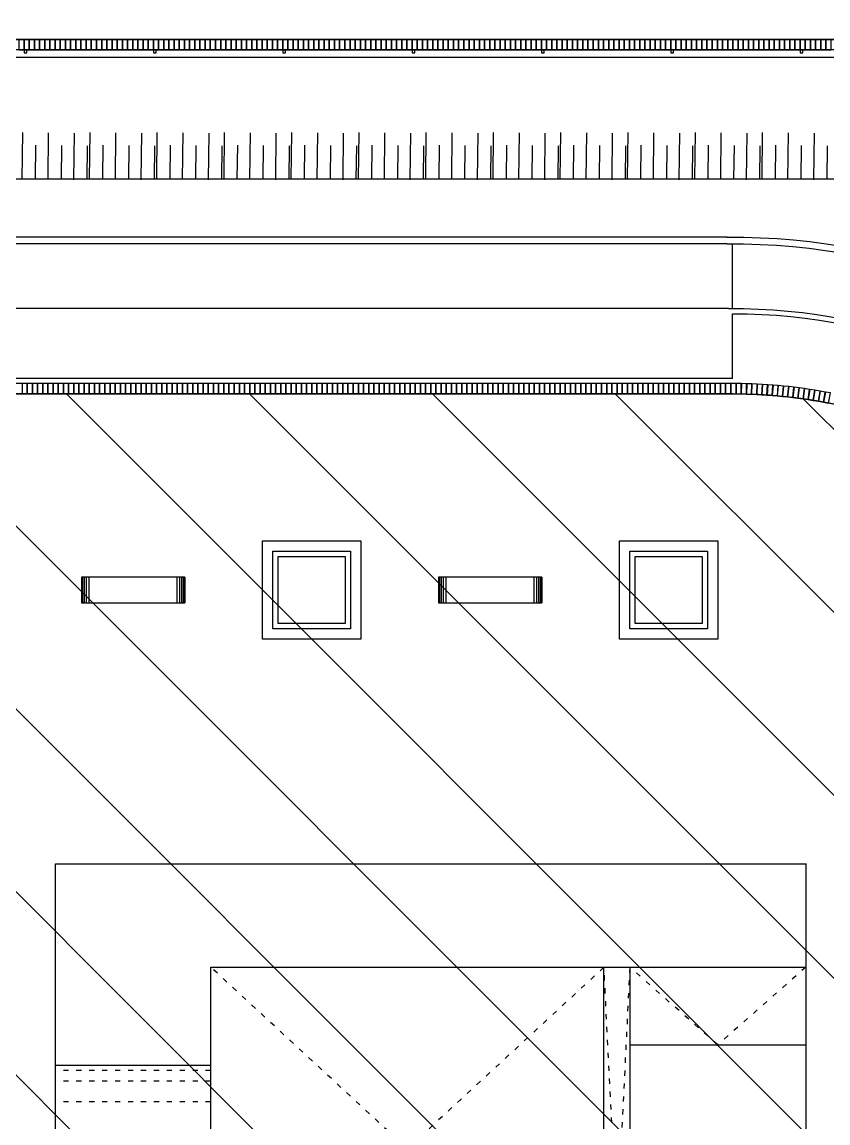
# Model space of a CAD drawing. Header units: inches. Extents: x 542650 to 544515, y 9574150 to 9574595.
# Drawn here: x 544415.97 to 544431.55, y 9574538.62 to 9574559.89 of the extents above; entities that cross this region are included whole.
import ezdxf

# ---------------------------------------------------------------- set-up
doc = ezdxf.new("R2010")
doc.units = ezdxf.units.IN
doc.header["$MEASUREMENT"] = 0
doc.linetypes.add('ACAD_ISO07W100', pattern=[3, 0, -3])
doc.layers.add('I-ARQ', color=8, linetype='Continuous')
doc.layers.add('SANIT', color=3, linetype='Continuous')

# ---------------------------------------------------------------- blocks, each defined once
blk = doc.blocks.new('A$C41BB26E9')
for p, q in [((3.4, 25.6), (0, 25.6)), ((11.5, 25.6), (3.9, 25.6)), ((11.5, 23.7), (11.5, 25.6)), ((3.4, 24.1), (0, 24.1)), ((11.5, 23.7), (14.5, 23.7)), ((11.5, 21.61), (11.5, 23.7))]:
    blk.add_line(p, q)
at = {"linetype": 'ACAD_ISO07W100', "ltscale": 0.05}
for p, q in [((0, 25.6), (1.7, 24.1)), ((1.7, 24.1), (3.4, 25.6)), ((3.4, 25.6), (3.65, 20.6)), ((3.65, 20.6), (3.9, 25.6)), ((3.9, 25.6), (7.7, 22.09)), ((7.7, 22.09), (11.5, 25.6)), ((11.5, 23.6), (14.5, 23.6)), ((11.5, 23.4), (14.5, 23.4)), ((11.5, 23), (14.5, 23))]:
    blk.add_line(p, q, dxfattribs=at)
for points in [[(14.5, 23.7), (14.5, 27.6), (0, 27.6), (0, 25.6)], [(0, 25.6), (0, 2)], [(14.5, 16.73), (14.5, 23.7)]]:
    blk.add_lwpolyline(points)
blk.add_lwpolyline([(3.4, 25.6), (3.4, 20.6), (3.9, 20.6), (3.9, 25.6), (3.4, 25.6)], close=True)
blk = doc.blocks.new('A$C14C97071')
at = {"layer": 'I-ARQ'}
for p, q in [((0, 0.5), (0, 0)), ((0.01, 0), (0.01, 0.5)), ((0.03, 0), (0.03, 0.5)), ((0.06, 0), (0.06, 0.5)), ((0.1, 0), (0.1, 0.5)), ((0.15, 0), (0.15, 0.5)), ((1.85, 0), (1.85, 0.5)), ((1.9, 0), (1.9, 0.5)), ((1.94, 0), (1.94, 0.5)), ((1.97, 0), (1.97, 0.5)), ((1.99, 0), (1.99, 0.5)), ((2, 0.5), (2, 0)), ((2, 0.5), (2, 0))]:
    blk.add_line(p, q, dxfattribs=at)
blk.add_lwpolyline([(0, 0.5), (2, 0.5), (2, 0), (0, 0)], close=True, dxfattribs=at)
blk = doc.blocks.new('TALUDE 02')
at = {"layer": 'I-ARQ'}
for p, q in [((-0.243, -0.013), (-0.253, 0.89)), ((0.257, -0.007), (0.247, 0.895)), ((0.757, -0.001), (0.747, 0.901)), ((-0.5, -0.006), (-0.507, 0.645)), ((0, 0), (-0.007, 0.651)), ((0.5, 0.006), (0.493, 0.657))]:
    blk.add_line(p, q, dxfattribs=at)
blk = doc.blocks.new('CERCA')
blk.add_lwpolyline([(-0.025, 0), (0.025, 0), (0.025, -0.06), (-0.025, -0.06)], close=True)
blk = doc.blocks.new('PISO TIJOLINHO')
at = {"layer": 'I-ARQ'}
blk.add_lwpolyline([(-0.05, 0), (-0.05, 0.2), (0.05, 0.2), (0.05, 0)], close=True, dxfattribs=at)
blk = doc.blocks.new('BL PRAÇA')
at = {"layer": 'I-ARQ'}
for p, q in [((464470.316, 9296025.139), (464470.316, 9295889.644)), ((464470.516, 9296024.938), (464470.516, 9295889.407)), ((464467.816, 9296021.999), (464467.816, 9295890.228)), ((464454.59, 9296009.447), (464447.59, 9296009.447)), ((464463.666, 9296008.031), (464463.666, 9295908.031)), ((464463.866, 9296008.031), (464463.866, 9295908.031)), ((464463.966, 9296008.031), (464463.966, 9295908.031)), ((464463.966, 9296008.031), (464465.216, 9296008.031)), ((464465.216, 9296008.031), (464465.216, 9296008.031)), ((464465.316, 9296008.031), (464466.566, 9296008.031)), ((464465.316, 9296007.956), (464465.316, 9295897.468)), ((464466.566, 9296007.925), (464466.566, 9295897.468)), ((464466.696, 9296007.925), (464466.696, 9295897.468))]:
    blk.add_line(p, q, dxfattribs=at)
for points in [[(464418.306, 9295898.619), (464371.786, 9295906.647), (464368.831, 9296025.977), (464470.316, 9296025.139), (464470.316, 9295889.644), (464428.161, 9295896.919)], [(464371.933, 9295906.774), (464368.985, 9296025.826), (464470.166, 9296024.99), (464470.166, 9295889.822)], [(464418.332, 9295898.767), (464371.933, 9295906.774), (464368.985, 9296025.826), (464470.166, 9296024.99), (464470.166, 9295889.822), (464428.186, 9295897.066)]]:
    blk.add_lwpolyline(points, dxfattribs=at)
blk.add_lwpolyline([(464402.925, 9295918, -0.22074), (464380.66, 9295917.946, -0.071297), (464379.065, 9295918.979, -0.143294), (464377.036, 9295922.149, -0.071289), (464376.766, 9295924.031), (464376.766, 9296008.031, -0.405192), (464386.167, 9296017.726), (464454.256, 9296017.727, -0.405471), (464463.666, 9296008.031), (464463.666, 9295908.031, -0.292611), (464459.772, 9295901.946, -0.170288), (464454.651, 9295901.46, -0.170293), (464450.348, 9295904.278, 0.384147), (464439.642, 9295906.268, 0.384145), (464436.554, 9295895.825), (464428.023, 9295897.297), (464427.929, 9295896.755), (464470.516, 9295889.407), (464470.516, 9296024.938), (464472.366, 9296024.931)], format="xyb", dxfattribs=at)
for points in [[(464460.826, 9296007.747), (464458.926, 9296007.747), (464458.926, 9296005.847), (464460.826, 9296005.847)], [(464460.626, 9296007.547), (464459.126, 9296007.547), (464459.126, 9296006.047), (464460.626, 9296006.047)], [(464460.526, 9296007.447), (464459.226, 9296007.447), (464459.226, 9296006.147), (464460.526, 9296006.147)], [(464460.826, 9296000.847), (464458.926, 9296000.847), (464458.926, 9295998.947), (464460.826, 9295998.947)], [(464460.626, 9296000.647), (464459.126, 9296000.647), (464459.126, 9295999.147), (464460.626, 9295999.147)], [(464460.526, 9296000.547), (464459.226, 9296000.547), (464459.226, 9295999.247), (464460.526, 9295999.247)]]:
    blk.add_lwpolyline(points, close=True, dxfattribs=at)
for radius, start, end in [(12.6, 359.5195, 88.4711), (12.73, 359.5195, 88.4711), (11.35, 359.6214, 88.3898), (11.25, 0, 88.3827)]:
    blk.add_arc((464453.966, 9296008.031), radius, start, end, dxfattribs=at)
for name, p, rotation in [('PISO TIJOLINHO', (464470.516, 9296009.888), 90.00011566799358), ('PISO TIJOLINHO', (464463.496, 9296009.838), 280.7378382080745), ('PISO TIJOLINHO', (464463.514, 9296009.74), 280.1471600688639), ('PISO TIJOLINHO', (464463.531, 9296009.641), 279.556481929653), ('TALUDE 02', (464467.816, 9296009.36), 270.000115669364), ('PISO TIJOLINHO', (464470.516, 9296009.788), 90.00011566799358), ('PISO TIJOLINHO', (464470.516, 9296009.688), 90.00011566799358), ('PISO TIJOLINHO', (464463.547, 9296009.543), 278.9658037904423), ('PISO TIJOLINHO', (464463.563, 9296009.444), 278.3751256512315), ('PISO TIJOLINHO', (464470.516, 9296009.588), 90.00011566799358), ('PISO TIJOLINHO', (464470.516, 9296009.488), 90.00011566799358), ('A$C41BB26E9', (464426.986, 9296009.447), 270), ('PISO TIJOLINHO', (464463.577, 9296009.345), 277.7844475120207), ('PISO TIJOLINHO', (464463.59, 9296009.246), 277.1937693728099), ('CERCA', (464470.316, 9296009.366), 270.00011566802), ('PISO TIJOLINHO', (464470.516, 9296009.388), 90.00011566799358), ('PISO TIJOLINHO', (464470.516, 9296009.288), 90.00011566799358), ('PISO TIJOLINHO', (464463.602, 9296009.146), 276.6030912335991), ('PISO TIJOLINHO', (464463.613, 9296009.047), 276.0124130943883), ('PISO TIJOLINHO', (464470.516, 9296009.188), 90.00011566799358), ('PISO TIJOLINHO', (464470.516, 9296009.088), 90.00011566799358), ('PISO TIJOLINHO', (464463.623, 9296008.947), 275.4217349551775), ('PISO TIJOLINHO', (464463.632, 9296008.848), 274.8310568159667), ('PISO TIJOLINHO', (464470.516, 9296008.988), 90.00011566799358), ('PISO TIJOLINHO', (464470.516, 9296008.888), 90.00011566799358), ('PISO TIJOLINHO', (464463.639, 9296008.748), 274.240378676756), ('PISO TIJOLINHO', (464463.646, 9296008.648), 273.6497005375452), ('PISO TIJOLINHO', (464470.516, 9296008.788), 90.00011566799358), ('PISO TIJOLINHO', (464470.516, 9296008.688), 90.00011566799358), ('PISO TIJOLINHO', (464463.652, 9296008.549), 273.0590223983344), ('PISO TIJOLINHO', (464463.657, 9296008.449), 272.4683442591236), ('TALUDE 02', (464467.816, 9296008.06), 270.000115669364), ('PISO TIJOLINHO', (464470.516, 9296008.588), 90.00011566799358), ('PISO TIJOLINHO', (464470.516, 9296008.488), 90.00011566799358), ('PISO TIJOLINHO', (464463.661, 9296008.349), 271.8776661199129), ('PISO TIJOLINHO', (464463.664, 9296008.249), 271.2869879807021), ('PISO TIJOLINHO', (464470.516, 9296008.388), 90.00011566799358), ('PISO TIJOLINHO', (464470.516, 9296008.288), 90.00011566799358), ('PISO TIJOLINHO', (464470.516, 9296008.188), 90.00011566799358), ('PISO TIJOLINHO', (464463.665, 9296008.149), 270.6963098414912), ('PISO TIJOLINHO', (464463.666, 9296008.049), 270.1056317022805), ('PISO TIJOLINHO', (464470.516, 9296008.088), 90.00011566799358), ('PISO TIJOLINHO', (464470.516, 9296007.988), 90.00011566799358), ('PISO TIJOLINHO', (464463.666, 9296007.949), 269.9999999976321), ('PISO TIJOLINHO', (464463.666, 9296007.849), 269.9999999976321), ('PISO TIJOLINHO', (464470.516, 9296007.888), 90.00011566799358), ('PISO TIJOLINHO', (464470.516, 9296007.788), 90.00011566799358), ('PISO TIJOLINHO', (464463.666, 9296007.749), 269.9999999976321), ('PISO TIJOLINHO', (464463.666, 9296007.649), 269.9999999976321), ('PISO TIJOLINHO', (464463.666, 9296007.549), 269.9999999976321), ('PISO TIJOLINHO', (464470.516, 9296007.688), 90.00011566799358), ('PISO TIJOLINHO', (464470.516, 9296007.588), 90.00011566799358), ('PISO TIJOLINHO', (464463.666, 9296007.449), 269.9999999976321), ('PISO TIJOLINHO', (464463.666, 9296007.349), 269.9999999976321), ('PISO TIJOLINHO', (464470.516, 9296007.488), 90.00011566799358), ('PISO TIJOLINHO', (464470.516, 9296007.388), 90.00011566799358), ('PISO TIJOLINHO', (464463.666, 9296007.249), 269.9999999976321), ('PISO TIJOLINHO', (464463.666, 9296007.149), 269.9999999976321), ('TALUDE 02', (464467.816, 9296006.76), 270.000115669364), ('PISO TIJOLINHO', (464470.516, 9296007.288), 90.00011566799358), ('PISO TIJOLINHO', (464470.516, 9296007.188), 90.00011566799358), ('PISO TIJOLINHO', (464463.666, 9296007.049), 269.9999999976321), ('PISO TIJOLINHO', (464463.666, 9296006.949), 269.9999999976321), ('PISO TIJOLINHO', (464470.516, 9296007.088), 90.00011566799358), ('PISO TIJOLINHO', (464470.516, 9296006.988), 90.00011566799358), ('PISO TIJOLINHO', (464463.666, 9296006.849), 269.9999999976321), ('PISO TIJOLINHO', (464463.666, 9296006.749), 269.9999999976321), ('CERCA', (464470.316, 9296006.866), 270.00011566802), ('PISO TIJOLINHO', (464470.516, 9296006.888), 90.00011566799358), ('PISO TIJOLINHO', (464470.516, 9296006.788), 90.00011566799358), ('PISO TIJOLINHO', (464463.666, 9296006.649), 269.9999999976321), ('PISO TIJOLINHO', (464463.666, 9296006.549), 269.9999999976321), ('PISO TIJOLINHO', (464470.516, 9296006.688), 90.00011566799358), ('PISO TIJOLINHO', (464470.516, 9296006.588), 90.00011566799358), ('PISO TIJOLINHO', (464470.516, 9296006.488), 90.00011566799358), ('PISO TIJOLINHO', (464463.666, 9296006.449), 269.9999999976321), ('PISO TIJOLINHO', (464463.666, 9296006.349), 269.9999999976321), ('PISO TIJOLINHO', (464470.516, 9296006.388), 90.00011566799358), ('PISO TIJOLINHO', (464470.516, 9296006.288), 90.00011566799358), ('PISO TIJOLINHO', (464463.666, 9296006.249), 269.9999999976321), ('PISO TIJOLINHO', (464463.666, 9296006.149), 269.9999999976321), ('PISO TIJOLINHO', (464470.516, 9296006.188), 90.00011566799358), ('PISO TIJOLINHO', (464470.516, 9296006.088), 90.00011566799358), ('PISO TIJOLINHO', (464463.666, 9296006.049), 269.9999999976321), ('PISO TIJOLINHO', (464463.666, 9296005.949), 269.9999999976321), ('PISO TIJOLINHO', (464463.666, 9296005.849), 269.9999999976321), ('TALUDE 02', (464467.816, 9296005.46), 270.000115669364), ('PISO TIJOLINHO', (464470.516, 9296005.988), 90.00011566799358), ('PISO TIJOLINHO', (464470.516, 9296005.888), 90.00011566799358), ('PISO TIJOLINHO', (464463.666, 9296005.749), 269.9999999976321), ('PISO TIJOLINHO', (464463.666, 9296005.649), 269.9999999976321), ('PISO TIJOLINHO', (464470.516, 9296005.788), 90.00011566799358), ('PISO TIJOLINHO', (464470.516, 9296005.688), 90.00011566799358), ('PISO TIJOLINHO', (464463.666, 9296005.549), 269.9999999976321), ('PISO TIJOLINHO', (464463.666, 9296005.449), 269.9999999976321), ('PISO TIJOLINHO', (464470.516, 9296005.588), 90.00011566799358), ('PISO TIJOLINHO', (464470.516, 9296005.488), 90.00011566799358), ('PISO TIJOLINHO', (464463.666, 9296005.349), 269.9999999976321), ('PISO TIJOLINHO', (464463.666, 9296005.249), 269.9999999976321), ('PISO TIJOLINHO', (464470.516, 9296005.388), 90.00011566799358), ('PISO TIJOLINHO', (464470.516, 9296005.288), 90.00011566799358), ('PISO TIJOLINHO', (464463.666, 9296005.149), 269.9999999976321), ('PISO TIJOLINHO', (464463.666, 9296005.049), 269.9999999976321), ('PISO TIJOLINHO', (464470.516, 9296005.188), 90.00011566799358), ('PISO TIJOLINHO', (464470.516, 9296005.088), 90.00011566799358), ('PISO TIJOLINHO', (464470.516, 9296004.988), 90.00011566799358), ('PISO TIJOLINHO', (464463.666, 9296004.949), 269.9999999976321), ('PISO TIJOLINHO', (464463.666, 9296004.849), 269.9999999976321), ('PISO TIJOLINHO', (464470.516, 9296004.888), 90.00011566799358), ('PISO TIJOLINHO', (464470.516, 9296004.788), 90.00011566799358), ('PISO TIJOLINHO', (464463.666, 9296004.749), 269.9999999976321), ('PISO TIJOLINHO', (464463.666, 9296004.649), 269.9999999976321), ('TALUDE 02', (464467.816, 9296004.16), 270.000115669364), ('PISO TIJOLINHO', (464470.516, 9296004.688), 90.00011566799358), ('PISO TIJOLINHO', (464470.516, 9296004.588), 90.00011566799358), ('PISO TIJOLINHO', (464463.666, 9296004.549), 269.9999999976321), ('PISO TIJOLINHO', (464463.666, 9296004.449), 269.9999999976321), ('PISO TIJOLINHO', (464470.516, 9296004.488), 90.00011566799358), ('PISO TIJOLINHO', (464470.516, 9296004.388), 90.00011566799358), ('A$C14C97071', (464459.626, 9296004.347), 270), ('PISO TIJOLINHO', (464463.666, 9296004.349), 269.9999999976321), ('PISO TIJOLINHO', (464463.666, 9296004.249), 269.9999999976321), ('PISO TIJOLINHO', (464463.666, 9296004.149), 269.9999999976321), ('CERCA', (464470.316, 9296004.366), 270.00011566802), ('PISO TIJOLINHO', (464470.516, 9296004.288), 90.00011566799358), ('PISO TIJOLINHO', (464470.516, 9296004.188), 90.00011566799358), ('PISO TIJOLINHO', (464463.666, 9296004.049), 269.9999999976321), ('PISO TIJOLINHO', (464463.666, 9296003.949), 269.9999999976321), ('PISO TIJOLINHO', (464470.516, 9296004.088), 90.00011566799358), ('PISO TIJOLINHO', (464470.516, 9296003.988), 90.00011566799358), ('PISO TIJOLINHO', (464463.666, 9296003.849), 269.9999999976321), ('PISO TIJOLINHO', (464463.666, 9296003.749), 269.9999999976321), ('PISO TIJOLINHO', (464470.516, 9296003.888), 90.00011566799358), ('PISO TIJOLINHO', (464470.516, 9296003.788), 90.00011566799358), ('PISO TIJOLINHO', (464463.666, 9296003.649), 269.9999999976321), ('PISO TIJOLINHO', (464463.666, 9296003.549), 269.9999999976321), ('PISO TIJOLINHO', (464470.516, 9296003.688), 90.00011566799358), ('PISO TIJOLINHO', (464470.516, 9296003.588), 90.00011566799358), ('PISO TIJOLINHO', (464463.666, 9296003.449), 269.9999999976321), ('PISO TIJOLINHO', (464463.666, 9296003.349), 269.9999999976321), ('TALUDE 02', (464467.816, 9296002.86), 270.000115669364), ('PISO TIJOLINHO', (464470.516, 9296003.488), 90.00011566799358), ('PISO TIJOLINHO', (464470.516, 9296003.388), 90.00011566799358), ('PISO TIJOLINHO', (464470.516, 9296003.288), 90.00011566799358), ('PISO TIJOLINHO', (464463.666, 9296003.249), 269.9999999976321), ('PISO TIJOLINHO', (464463.666, 9296003.149), 269.9999999976321), ('PISO TIJOLINHO', (464470.516, 9296003.188), 90.00011566799358), ('PISO TIJOLINHO', (464470.516, 9296003.088), 90.00011566799358), ('PISO TIJOLINHO', (464463.666, 9296003.049), 269.9999999976321), ('PISO TIJOLINHO', (464463.666, 9296002.949), 269.9999999976321), ('PISO TIJOLINHO', (464470.516, 9296002.988), 90.00011566799358), ('PISO TIJOLINHO', (464470.516, 9296002.888), 90.00011566799358), ('PISO TIJOLINHO', (464463.666, 9296002.849), 269.9999999976321), ('PISO TIJOLINHO', (464463.666, 9296002.749), 269.9999999976321), ('PISO TIJOLINHO', (464463.666, 9296002.649), 269.9999999976321), ('PISO TIJOLINHO', (464470.516, 9296002.788), 90.00011566799358), ('PISO TIJOLINHO', (464470.516, 9296002.688), 90.00011566799358), ('PISO TIJOLINHO', (464463.666, 9296002.549), 269.9999999976321), ('PISO TIJOLINHO', (464463.666, 9296002.449), 269.9999999976321), ('PISO TIJOLINHO', (464470.516, 9296002.588), 90.00011566799358), ('PISO TIJOLINHO', (464470.516, 9296002.488), 90.00011566799358), ('PISO TIJOLINHO', (464463.666, 9296002.349), 269.9999999976321), ('PISO TIJOLINHO', (464463.666, 9296002.249), 269.9999999976321), ('PISO TIJOLINHO', (464470.516, 9296002.388), 90.00011566799358), ('PISO TIJOLINHO', (464470.516, 9296002.288), 90.00011566799358), ('PISO TIJOLINHO', (464463.666, 9296002.149), 269.9999999976321), ('PISO TIJOLINHO', (464463.666, 9296002.049), 269.9999999976321), ('TALUDE 02', (464467.816, 9296001.56), 270.000115669364), ('PISO TIJOLINHO', (464470.516, 9296002.188), 90.00011566799358), ('PISO TIJOLINHO', (464470.516, 9296002.088), 90.00011566799358), ('PISO TIJOLINHO', (464463.666, 9296001.949), 269.9999999976321), ('PISO TIJOLINHO', (464463.666, 9296001.849), 269.9999999976321), ('CERCA', (464470.316, 9296001.866), 270.00011566802), ('PISO TIJOLINHO', (464470.516, 9296001.988), 90.00011566799358), ('PISO TIJOLINHO', (464470.516, 9296001.888), 90.00011566799358), ('PISO TIJOLINHO', (464463.666, 9296001.749), 269.9999999976321), ('PISO TIJOLINHO', (464463.666, 9296001.649), 269.9999999976321), ('PISO TIJOLINHO', (464470.516, 9296001.788), 90.00011566799358), ('PISO TIJOLINHO', (464470.516, 9296001.688), 90.00011566799358), ('PISO TIJOLINHO', (464470.516, 9296001.588), 90.00011566799358), ('PISO TIJOLINHO', (464463.666, 9296001.549), 269.9999999976321), ('PISO TIJOLINHO', (464463.666, 9296001.449), 269.9999999976321), ('PISO TIJOLINHO', (464470.516, 9296001.488), 90.00011566799358), ('PISO TIJOLINHO', (464470.516, 9296001.388), 90.00011566799358), ('PISO TIJOLINHO', (464463.666, 9296001.349), 269.9999999976321), ('PISO TIJOLINHO', (464463.666, 9296001.249), 269.9999999976321), ('PISO TIJOLINHO', (464470.516, 9296001.288), 90.00011566799358), ('PISO TIJOLINHO', (464470.516, 9296001.188), 90.00011566799358), ('PISO TIJOLINHO', (464463.666, 9296001.149), 269.9999999976321), ('PISO TIJOLINHO', (464463.666, 9296001.049), 269.9999999976321), ('PISO TIJOLINHO', (464463.666, 9296000.949), 269.9999999976321), ('PISO TIJOLINHO', (464470.516, 9296001.088), 90.00011566799358), ('PISO TIJOLINHO', (464470.516, 9296000.988), 90.00011566799358), ('PISO TIJOLINHO', (464463.666, 9296000.849), 269.9999999976321), ('PISO TIJOLINHO', (464463.666, 9296000.749), 269.9999999976321), ('PISO TIJOLINHO', (464470.516, 9296000.888), 90.00011566799358), ('PISO TIJOLINHO', (464470.516, 9296000.788), 90.00011566799358), ('PISO TIJOLINHO', (464463.666, 9296000.649), 269.9999999976321), ('PISO TIJOLINHO', (464463.666, 9296000.549), 269.9999999976321), ('TALUDE 02', (464467.816, 9296000.26), 270.000115669364), ('PISO TIJOLINHO', (464470.516, 9296000.688), 90.00011566799358), ('PISO TIJOLINHO', (464470.516, 9296000.588), 90.00011566799358), ('PISO TIJOLINHO', (464463.666, 9296000.449), 269.9999999976321), ('PISO TIJOLINHO', (464463.666, 9296000.349), 269.9999999976321), ('PISO TIJOLINHO', (464470.516, 9296000.488), 90.00011566799358), ('PISO TIJOLINHO', (464470.516, 9296000.388), 90.00011566799358), ('PISO TIJOLINHO', (464463.666, 9296000.249), 269.9999999976321), ('PISO TIJOLINHO', (464463.666, 9296000.149), 269.9999999976321), ('PISO TIJOLINHO', (464470.516, 9296000.288), 90.00011566799358), ('PISO TIJOLINHO', (464470.516, 9296000.188), 90.00011566799358), ('PISO TIJOLINHO', (464463.666, 9296000.049), 269.9999999976321), ('PISO TIJOLINHO', (464463.666, 9295999.949), 269.9999999976321), ('PISO TIJOLINHO', (464470.516, 9296000.088), 90.00011566799358), ('PISO TIJOLINHO', (464470.516, 9295999.988), 90.00011566799358), ('PISO TIJOLINHO', (464470.516, 9295999.888), 90.00011566799358), ('PISO TIJOLINHO', (464463.666, 9295999.849), 269.9999999976321), ('PISO TIJOLINHO', (464463.666, 9295999.749), 269.9999999976321), ('PISO TIJOLINHO', (464470.516, 9295999.788), 90.00011566799358), ('PISO TIJOLINHO', (464470.516, 9295999.688), 90.00011566799358), ('PISO TIJOLINHO', (464463.666, 9295999.649), 269.9999999976321), ('PISO TIJOLINHO', (464463.666, 9295999.549), 269.9999999976321), ('PISO TIJOLINHO', (464470.516, 9295999.588), 90.00011566799358), ('PISO TIJOLINHO', (464470.516, 9295999.488), 90.00011566799358), ('PISO TIJOLINHO', (464463.666, 9295999.449), 269.9999999976321), ('PISO TIJOLINHO', (464463.666, 9295999.349), 269.9999999976321), ('PISO TIJOLINHO', (464463.666, 9295999.249), 269.9999999976321), ('TALUDE 02', (464467.816, 9295998.96), 270.000115669364), ('CERCA', (464470.316, 9295999.366), 270.00011566802), ('PISO TIJOLINHO', (464470.516, 9295999.388), 90.00011566799358), ('PISO TIJOLINHO', (464470.516, 9295999.288), 90.00011566799358), ('PISO TIJOLINHO', (464463.666, 9295999.149), 269.9999999976321), ('PISO TIJOLINHO', (464463.666, 9295999.049), 269.9999999976321), ('PISO TIJOLINHO', (464470.516, 9295999.188), 90.00011566799358), ('PISO TIJOLINHO', (464470.516, 9295999.088), 90.00011566799358), ('PISO TIJOLINHO', (464463.666, 9295998.949), 269.9999999976321), ('PISO TIJOLINHO', (464463.666, 9295998.849), 269.9999999976321), ('PISO TIJOLINHO', (464470.516, 9295998.988), 90.00011566799358), ('PISO TIJOLINHO', (464470.516, 9295998.888), 90.00011566799358), ('PISO TIJOLINHO', (464463.666, 9295998.749), 269.9999999976321), ('PISO TIJOLINHO', (464463.666, 9295998.649), 269.9999999976321), ('PISO TIJOLINHO', (464470.516, 9295998.788), 90.00011566799358), ('PISO TIJOLINHO', (464470.516, 9295998.688), 90.00011566799358), ('PISO TIJOLINHO', (464463.666, 9295998.549), 269.9999999976321), ('PISO TIJOLINHO', (464463.666, 9295998.449), 269.9999999976321), ('PISO TIJOLINHO', (464470.516, 9295998.588), 90.00011566799358), ('PISO TIJOLINHO', (464470.516, 9295998.488), 90.00011566799358), ('PISO TIJOLINHO', (464463.666, 9295998.349), 269.9999999976321), ('PISO TIJOLINHO', (464463.666, 9295998.249), 269.9999999976321), ('PISO TIJOLINHO', (464470.516, 9295998.388), 90.00011566799358), ('PISO TIJOLINHO', (464470.516, 9295998.288), 90.00011566799358), ('PISO TIJOLINHO', (464470.516, 9295998.188), 90.00011566799358), ('PISO TIJOLINHO', (464463.666, 9295998.149), 269.9999999976321), ('PISO TIJOLINHO', (464463.666, 9295998.049), 269.9999999976321), ('TALUDE 02', (464467.816, 9295997.66), 270.000115669364), ('PISO TIJOLINHO', (464470.516, 9295998.088), 90.00011566799358), ('PISO TIJOLINHO', (464470.516, 9295997.988), 90.00011566799358), ('PISO TIJOLINHO', (464463.666, 9295997.949), 269.9999999976321), ('PISO TIJOLINHO', (464463.666, 9295997.849), 269.9999999976321), ('PISO TIJOLINHO', (464470.516, 9295997.888), 90.00011566799358), ('PISO TIJOLINHO', (464470.516, 9295997.788), 90.00011566799358), ('PISO TIJOLINHO', (464463.666, 9295997.749), 269.9999999976321), ('PISO TIJOLINHO', (464463.666, 9295997.649), 269.9999999976321), ('PISO TIJOLINHO', (464463.666, 9295997.549), 269.9999999976321), ('PISO TIJOLINHO', (464470.516, 9295997.688), 90.00011566799358), ('PISO TIJOLINHO', (464470.516, 9295997.588), 90.00011566799358), ('A$C14C97071', (464459.626, 9295997.447), 270), ('PISO TIJOLINHO', (464463.666, 9295997.449), 269.9999999976321), ('PISO TIJOLINHO', (464463.666, 9295997.349), 269.9999999976321), ('PISO TIJOLINHO', (464470.516, 9295997.488), 90.00011566799358), ('PISO TIJOLINHO', (464470.516, 9295997.388), 90.00011566799358), ('PISO TIJOLINHO', (464463.666, 9295997.249), 269.9999999976321), ('PISO TIJOLINHO', (464463.666, 9295997.149), 269.9999999976321), ('PISO TIJOLINHO', (464470.516, 9295997.288), 90.00011566799358), ('PISO TIJOLINHO', (464470.516, 9295997.188), 90.00011566799358), ('PISO TIJOLINHO', (464463.666, 9295997.049), 269.9999999976321), ('PISO TIJOLINHO', (464463.666, 9295996.949), 269.9999999976321), ('PISO TIJOLINHO', (464470.516, 9295997.088), 90.00011566799358), ('PISO TIJOLINHO', (464470.516, 9295996.988), 90.00011566799358), ('PISO TIJOLINHO', (464463.666, 9295996.849), 269.9999999976321), ('PISO TIJOLINHO', (464463.666, 9295996.749), 269.9999999976321), ('TALUDE 02', (464467.816, 9295996.36), 270.000115669364), ('CERCA', (464470.316, 9295996.866), 270.00011566802), ('PISO TIJOLINHO', (464470.516, 9295996.888), 90.00011566799358), ('PISO TIJOLINHO', (464470.516, 9295996.788), 90.00011566799358), ('PISO TIJOLINHO', (464463.666, 9295996.649), 269.9999999976321), ('PISO TIJOLINHO', (464463.666, 9295996.549), 269.9999999976321), ('PISO TIJOLINHO', (464470.516, 9295996.688), 90.00011566799358), ('PISO TIJOLINHO', (464470.516, 9295996.588), 90.00011566799358), ('PISO TIJOLINHO', (464470.516, 9295996.488), 90.00011566799358), ('PISO TIJOLINHO', (464463.666, 9295996.449), 269.9999999976321), ('PISO TIJOLINHO', (464463.666, 9295996.349), 269.9999999976321), ('PISO TIJOLINHO', (464470.516, 9295996.388), 90.00011566799358), ('PISO TIJOLINHO', (464470.516, 9295996.288), 90.00011566799358), ('PISO TIJOLINHO', (464463.666, 9295996.249), 269.9999999976321), ('PISO TIJOLINHO', (464463.666, 9295996.149), 269.9999999976321), ('PISO TIJOLINHO', (464470.516, 9295996.188), 90.00011566799358), ('PISO TIJOLINHO', (464470.516, 9295996.088), 90.00011566799358), ('PISO TIJOLINHO', (464463.666, 9295996.049), 269.9999999976321), ('PISO TIJOLINHO', (464463.666, 9295995.949), 269.9999999976321), ('PISO TIJOLINHO', (464463.666, 9295995.849), 269.9999999976321), ('PISO TIJOLINHO', (464470.516, 9295995.988), 90.00011566799358), ('PISO TIJOLINHO', (464470.516, 9295995.888), 90.00011566799358), ('PISO TIJOLINHO', (464463.666, 9295995.749), 269.9999999976321), ('PISO TIJOLINHO', (464463.666, 9295995.649), 269.9999999976321), ('PISO TIJOLINHO', (464470.516, 9295995.788), 90.00011566799358), ('PISO TIJOLINHO', (464470.516, 9295995.688), 90.00011566799358), ('PISO TIJOLINHO', (464463.666, 9295995.549), 269.9999999976321), ('PISO TIJOLINHO', (464463.666, 9295995.449), 269.9999999976321), ('TALUDE 02', (464467.816, 9295995.06), 270.000115669364), ('PISO TIJOLINHO', (464470.516, 9295995.588), 90.00011566799358), ('PISO TIJOLINHO', (464470.516, 9295995.488), 90.00011566799358), ('PISO TIJOLINHO', (464463.666, 9295995.349), 269.9999999976321), ('PISO TIJOLINHO', (464463.666, 9295995.249), 269.9999999976321), ('PISO TIJOLINHO', (464470.516, 9295995.388), 90.00011566799358), ('PISO TIJOLINHO', (464470.516, 9295995.288), 90.00011566799358), ('PISO TIJOLINHO', (464463.666, 9295995.149), 269.9999999976321), ('PISO TIJOLINHO', (464463.666, 9295995.049), 269.9999999976321), ('PISO TIJOLINHO', (464470.516, 9295995.188), 90.00011566799358), ('PISO TIJOLINHO', (464470.516, 9295995.088), 90.00011566799358), ('PISO TIJOLINHO', (464470.516, 9295994.988), 90.00011566799358), ('PISO TIJOLINHO', (464463.666, 9295994.949), 269.9999999976321), ('PISO TIJOLINHO', (464463.666, 9295994.849), 269.9999999976321), ('PISO TIJOLINHO', (464470.516, 9295994.888), 90.00011566799358), ('PISO TIJOLINHO', (464470.516, 9295994.788), 90.00011566799358), ('PISO TIJOLINHO', (464463.666, 9295994.749), 269.9999999976321), ('PISO TIJOLINHO', (464463.666, 9295994.649), 269.9999999976321), ('PISO TIJOLINHO', (464470.516, 9295994.688), 90.00011566799358), ('PISO TIJOLINHO', (464470.516, 9295994.588), 90.00011566799358), ('PISO TIJOLINHO', (464463.666, 9295994.549), 269.9999999976321), ('PISO TIJOLINHO', (464463.666, 9295994.449), 269.9999999976321), ('PISO TIJOLINHO', (464463.666, 9295994.349), 269.9999999976321), ('PISO TIJOLINHO', (464470.516, 9295994.488), 90.00011566799358), ('PISO TIJOLINHO', (464470.516, 9295994.388), 90.00011566799358), ('CERCA', (464470.316, 9295994.366), 270.00011566802), ('PISO TIJOLINHO', (464470.516, 9295994.288), 90.00011566799358)]:
    blk.add_blockref(name, p, dxfattribs=dict(at, rotation=rotation))

msp = doc.modelspace()

# ---------------------------------------------------------------- hatches: boundary and pattern name
h = msp.add_hatch()
h.set_pattern_fill('ANSI31', color=256, scale=20, angle=270, style=0)
h.set_pattern_definition([(315, (1179.8033, 467.0157), (1.76776695297, 1.76776695297), [])])
edge = h.paths.add_edge_path()
edge.add_line((544429.766, 9574465.807), (544398.407, 9574465.807))
edge.add_line((544398.407, 9574465.807), (544398.407, 9574515.297))
edge.add_line((544398.407, 9574515.297), (544398.606, 9574522.297))
edge.add_line((544398.606, 9574522.297), (544410.645, 9574522.297))
edge.add_line((544410.645, 9574522.297), (544410.645, 9574538.297))
edge.add_line((544410.645, 9574538.297), (544399.445, 9574538.297))
edge.add_line((544399.445, 9574538.297), (544399.419, 9574552.707))
edge.add_line((544399.419, 9574552.707), (544429.772, 9574552.707))
edge.add_arc((544429.701, 9574543.007), 9.7, 1.5892, 89.896)
edge.add_line((544439.397, 9574543.354), (544439.397, 9574475.176))
edge.add_arc((544429.701, 9574475.509), 9.702, 269.8317, 358.0319)

# ---------------------------------------------------------------- linework, layer by layer
at = {"layer": 'SANIT'}
msp.add_lwpolyline([(544429.766, 9574465.807), (544398.407, 9574465.807), (544398.407, 9574515.297), (544398.407, 9574515.297), (544398.606, 9574522.297), (544410.645, 9574522.297), (544410.645, 9574538.297), (544399.445, 9574538.297), (544399.419, 9574552.707), (544429.772, 9574552.707)], dxfattribs=at)

# ---------------------------------------------------------------- next in the draw order: block references
at = {"layer": 'I-ARQ', "xscale": -1, "rotation": 270}
msp.add_blockref('BL PRAÇA', (-8751578.329, 9110089.041), dxfattribs=at)

# ---------------------------------------------------------------- next in the draw order: linework, layer by layer
at = {"layer": 'SANIT'}
msp.add_arc((544429.701, 9574543.007), 9.7, 1.5892, 89.896, dxfattribs=at)

doc.saveas('drawing.dxf')
